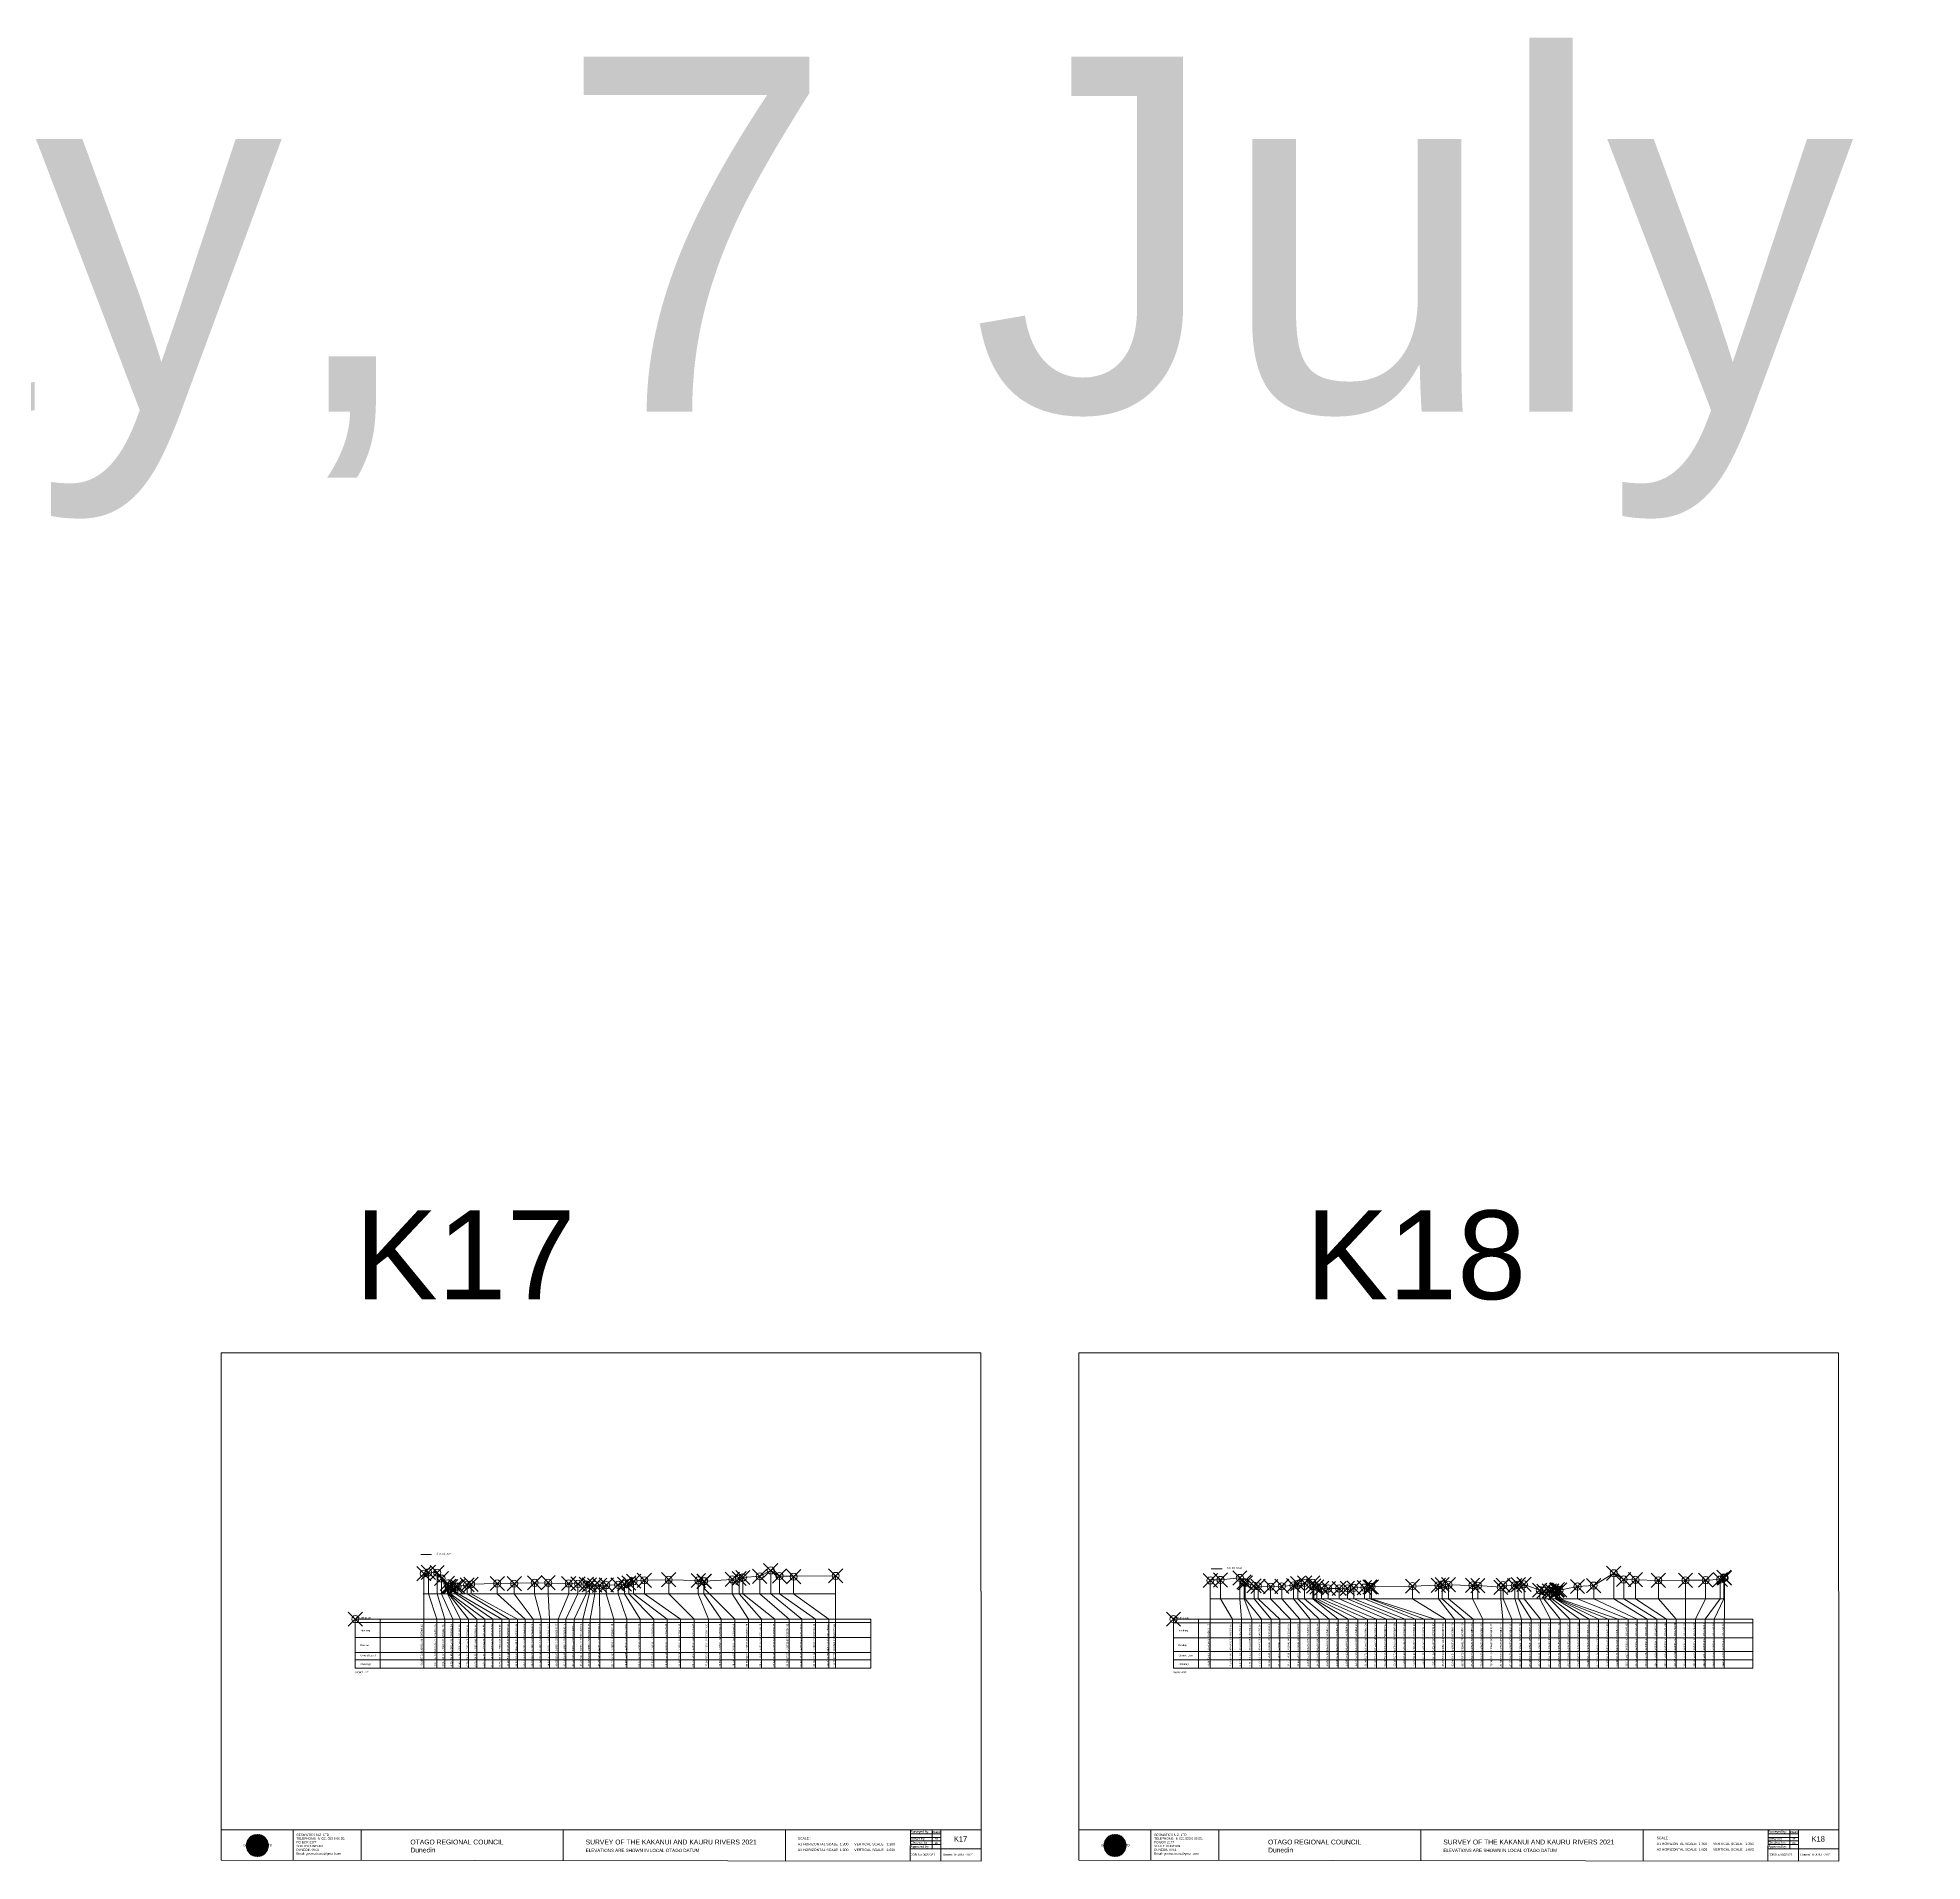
# Model space of a CAD drawing. Header units: millimetres. Extents: x -13804604 to 13046302109, y -19137686871 to 1424966580.
# Drawn here: x -1333847 to -803115, y -23210 to 490536 of the extents above; entities that cross this region are included whole.
import ezdxf

# ---------------------------------------------------------------- set-up
doc = ezdxf.new("R2010")
doc.units = ezdxf.units.MM
doc.header["$PDMODE"] = 35
doc.header["$PDSIZE"] = 2000
doc.layers.get('0').update_dxf_attribs({"lineweight": 0})
doc.layers.add('geo', color=7, linetype='Continuous', lineweight=0)
doc.styles.get("Standard").update_dxf_attribs({"font": 'arial.ttf'})

# ---------------------------------------------------------------- blocks, each defined once
blk = doc.blocks.new('Geomatics_Circle_SPT')
at = {"layer": 'geo', "color": 2, "linetype": 'Continuous', "lineweight": 0}
for p, q in [((0, 25.2), (-25.2, 0)), ((-24.7, 4.9), (-4.9, 24.7)), ((-24.7, -4.9), (4.9, 24.7)), ((4.9, -24.7), (-24.7, 4.9)), ((-24.7, 0), (0, -24.7)), ((-9.7, 23.3), (-23.3, 9.6)), ((9.7, 23.3), (-23.3, -9.7)), ((-23.3, 9.7), (9.7, -23.3)), ((-21, 14), (-14, 21)), ((-21, -14), (14, 21)), ((14, -21), (-21, 14)), ((0, 0), (-17.8, 17.8)), ((0, 0), (-17.8, -17.8)), ((-14, 21), (21, -14)), ((21, 14), (-14, -21)), ((23.3, -9.7), (-9.7, 23.3)), ((-9.7, -23.3), (23.3, 9.7)), ((-4.9, 24.7), (24.7, -4.9)), ((24.7, 4.9), (-4.9, -24.7)), ((25.2, 0), (0, 25.2)), ((0, 0), (17.8, 17.8)), ((0, 0), (17.8, -17.8)), ((0, -24.8), (25.2, 0)), ((4.9, 24.7), (24.7, 4.9)), ((23.3, 9.7), (9.7, 23.3)), ((14, 21), (21, 14)), ((17.8, 18.1), (17.8, 18.1)), ((-4.9, -24.7), (-24.7, -4.9)), ((-23.3, -9.7), (-9.7, -23.3)), ((-14, -21), (-21, -14)), ((-17.8, -17.8), (-17.8, -17.8)), ((24.7, -4.9), (4.9, -24.7)), ((4.9, -24.7), (4.9, -24.7)), ((9.7, -23.3), (23.3, -9.7)), ((21, -14), (14, -21)), ((18.1, -17.8), (18.1, -17.8))]:
    blk.add_line(p, q, dxfattribs=at)
at = {"layer": 'geo', "color": 1, "linetype": 'Continuous', "lineweight": 0}
for p, q in [((-25.2, 0), (9.7, 23.3)), ((-25.2, 0), (-9.6, 23.3)), ((-25.2, 0), (23.3, 9.7)), ((-25.2, 0), (-23.3, 9.7)), ((-23.3, -9.7), (-25.2, 0)), ((-9.6, -23.3), (-25.2, 0)), ((9.7, -23.3), (-25.2, 0)), ((-4.9, 24.8), (-24.7, -4.9)), ((4.9, 24.7), (-24.7, 4.9)), ((14, 21), (-24.7, -4.9)), ((-14, 21), (-24.7, 4.9)), ((21, 14), (-24.7, 4.9)), ((-21, 14), (-24.7, -4.9)), ((0, 0), (-24.7, 4.9)), ((-24.7, 4.9), (-21, -14)), ((-24.7, 4.9), (-4.9, -24.7)), ((-24.7, 4.9), (14, -21)), ((-24.7, 4.9), (-24.7, 4.9)), ((0, 0), (-24.7, -4.9)), ((-23.3, 9.7), (0, 25.2)), ((-23.3, -9.6), (0, 25.2)), ((-23.3, -9.6), (17.8, 17.8)), ((-23.3, 9.7), (-17.8, 17.9)), ((-23.3, -9.6), (-17.8, 17.9)), ((-23.3, 9.7), (17.8, 17.8)), ((-17.8, -17.8), (-23.3, 9.7)), ((0, -25.2), (-23.3, 9.7)), ((-23.3, 9.7), (17.8, -17.8)), ((-23.3, 9.7), (25.2, 0)), ((-23.3, 9.4), (-23.3, 9.4)), ((-23.3, -9.7), (25.2, 0)), ((4.9, 24.8), (-21, -14)), ((-4.9, 24.7), (-21, 14)), ((14, 21), (-21, 14)), ((-14, 21), (-21, -14)), ((0, 0), (-21, 14)), ((-21, 14), (-14, -21)), ((-21, 14), (4.9, -24.7)), ((-21, 14), (-21, 14)), ((24.7, 4.9), (-21, 14)), ((0, 0), (-21, -14)), ((-17.9, 17.6), (-17.9, 17.6)), ((-17.8, 17.8), (9.7, 23.3)), ((-17.8, 17.8), (-9.6, 23.3)), ((-17.8, -17.8), (9.7, 23.3)), ((-17.8, -17.8), (-9.7, 23.3)), ((-9.7, -23.3), (-17.8, 17.8)), ((-17.8, 17.8), (9.7, -23.3)), ((-17.8, 17.8), (23.3, -9.6)), ((-17.8, 17.8), (23.3, 9.7)), ((-17.8, -17.8), (23.3, 9.7)), ((4.9, 24.7), (-14, 21)), ((-4.9, 24.7), (-14, -20.9)), ((0, 0), (-14, 21)), ((-14, 21), (-4.9, -24.7)), ((-14, 21), (-14, 21)), ((24.7, -4.9), (-14, 21)), ((21, 14), (-14, 21)), ((-14, -21), (24.7, 4.9)), ((0, 0), (-14, -21)), ((-9.8, 23.1), (-9.8, 23.1)), ((-9.7, 23.3), (0, 25.2)), ((-9.7, 23.3), (0, -25.2)), ((-9.7, -23.3), (0, 25.2)), ((-9.6, 23.3), (17.8, -17.8)), ((-9.6, 23.3), (25.2, 0)), ((-9.6, 23.3), (17.8, 17.8)), ((-9.6, -23.3), (17.8, 17.9)), ((25.2, 0), (-9.6, -23.3)), ((0, 0), (-4.9, 24.7)), ((-4.9, 24.7), (-4.9, 24.7)), ((21, -14), (-4.9, 24.7)), ((24.8, 4.9), (-4.9, 24.7)), ((14, 21), (-4.9, 24.7)), ((-4.9, -24.7), (21, 14)), ((0, 0), (-4.9, -24.7)), ((-0.2, 25.1), (-0.2, 25.1)), ((0, 25.2), (9.7, -23.3)), ((0, 25.2), (23.3, -9.7)), ((0, 25.2), (23.3, 9.7)), ((0, 25.2), (9.7, 23.3)), ((0, 0), (4.9, 24.7)), ((0, -25.2), (9.7, 23.3)), ((0, 0), (14, 21)), ((0, 0), (21, 14)), ((23.3, 9.7), (0, -25.2)), ((0, 0), (24.8, 4.9)), ((0, 0), (4.9, -24.7)), ((0, 0), (14, -21)), ((0, 0), (21, -14)), ((0, 0), (24.8, -4.9)), ((21, 14), (4.9, 24.8)), ((14, -21), (4.9, 24.7)), ((24.7, -4.9), (4.9, 24.7)), ((4.9, 24.7), (4.9, 24.7)), ((4.9, -24.7), (14, 21)), ((4.9, -24.7), (24.7, 4.9)), ((9.4, 23.3), (9.4, 23.3)), ((9.7, 23.3), (17.8, -17.8)), ((9.7, 23.3), (25.2, 0)), ((9.7, 23.3), (17.8, 17.9)), ((17.8, 17.8), (9.7, -23.3)), ((25.2, 0), (9.7, -23.3)), ((21, -14), (14, 21)), ((24.7, 4.9), (14, 21)), ((14, 21), (14, 21)), ((14, -21), (21, 14)), ((17.6, 17.9), (17.6, 17.9)), ((17.8, 17.8), (23.3, -9.7)), ((17.8, 17.8), (23.3, 9.7)), ((23.3, 9.7), (17.8, -17.8)), ((24.7, -4.9), (21, 14)), ((21, 14), (21, 14)), ((21, -14), (24.7, 4.9)), ((23.1, 9.8), (23.1, 9.8)), ((23.3, 9.7), (25.2, 0)), ((25.2, 0), (23.3, -9.6)), ((24.7, 4.9), (24.7, 4.9)), ((25.1, 0.2), (25.1, 0.2)), ((-25.2, 0), (23.3, -9.7)), ((-25.1, -0.2), (-25.1, -0.2)), ((-24.7, -4.9), (-24.7, -4.9)), ((-24.7, -4.9), (-14, -21)), ((-24.7, -4.9), (4.9, -24.7)), ((-24.7, -4.9), (21, -14)), ((-17.8, -17.8), (-23.3, -9.7)), ((0, -25.2), (-23.3, -9.6)), ((17.8, -17.8), (-23.3, -9.6)), ((-23.1, -9.8), (-23.1, -9.8)), ((-21, -14), (24.7, -4.9)), ((-21, -14), (-21, -14)), ((-21, -14), (-4.9, -24.7)), ((-21, -14), (14, -21)), ((23.3, -9.7), (-17.8, -17.8)), ((-9.6, -23.3), (-17.8, -17.8)), ((9.7, -23.3), (-17.8, -17.8)), ((-17.6, -17.9), (-17.6, -17.9)), ((-14, -21), (21, -14)), ((-14, -21), (-14, -21)), ((-14, -21), (4.9, -24.7)), ((17.8, -17.8), (-9.7, -23.3)), ((0, -25.2), (-9.7, -23.3)), ((-9.4, -23.3), (-9.4, -23.3)), ((-4.9, -24.7), (24.7, -4.9)), ((-4.9, -24.7), (14, -21)), ((-4.9, -24.7), (-4.9, -24.7)), ((23.3, -9.6), (0, -25.2)), ((9.7, -23.3), (0, -25.2)), ((0.2, -25.1), (0.2, -25.1)), ((4.9, -24.7), (21, -14)), ((4.9, -24.7), (4.9, -24.7)), ((17.8, -17.8), (9.7, -23.3)), ((9.8, -23.1), (9.8, -23.1)), ((14, -21), (24.7, -4.9)), ((14, -21), (14, -21)), ((23.3, -9.6), (17.8, -17.8)), ((17.9, -17.6), (17.9, -17.6)), ((21, -14), (21, -14)), ((23.3, -9.4), (23.3, -9.4)), ((24.7, -4.9), (24.7, -4.9))]:
    blk.add_line(p, q, dxfattribs=at)
at = {"layer": 'geo', "color": 114, "linetype": 'Continuous', "lineweight": 0}
for p, q in [((17.9, 17.8), (-25.2, 0)), ((-24.7, 4.9), (14, 21)), ((-24.7, -4.9), (21, 14)), ((-14, -21), (-24.7, 4.9)), ((9.7, 23.3), (-23.3, 9.7)), ((0, 0), (-23.3, 9.7)), ((-23.3, 9.7), (-9.7, -23.3)), ((0, 0), (-23.3, -9.7)), ((-4.9, -24.7), (-21, 14)), ((-20.9, 14), (4.9, 24.7)), ((24.8, 4.9), (-20.9, -14)), ((0, 25.2), (-17.8, 17.8)), ((-17.8, 17.8), (0, -25.2)), ((-14, 21), (-4.9, 24.7)), ((4.9, -24.7), (-14, 21)), ((0, 0), (-9.7, 23.3)), ((0, 0), (-9.7, -23.3)), ((-4.9, 24.7), (14, -21)), ((17.8, -17.8), (0, 25.2)), ((0, 0), (9.7, 23.3)), ((0, 0), (23.3, 9.7)), ((0, 0), (9.7, -23.3)), ((0, 0), (23.3, -9.7)), ((4.9, 24.7), (21, -14)), ((23.3, -9.7), (9.7, 23.3)), ((14, 21), (24.7, -4.9)), ((25.2, 0), (17.8, 17.8)), ((21, 14), (24.7, 4.9)), ((-25.2, 0), (-17.8, -17.8)), ((-21, -14), (-24.7, -4.9)), ((-17.8, -17.8), (25.2, 0)), ((24.8, -4.9), (-14, -21)), ((-9.6, -23.3), (23.3, -9.7)), ((21, -14), (-4.9, -24.8)), ((0, -25.2), (17.9, -17.8)), ((14, -21), (4.9, -24.8))]:
    blk.add_line(p, q, dxfattribs=at)
at = {"layer": 'geo', "color": 250, "linetype": 'Continuous', "lineweight": 0}
for p, q in [((0, 0), (-25.2, 0)), ((24.7, 4.9), (-24.7, 4.9)), ((-24.7, 4.9), (-24.7, -4.9)), ((-23.3, 9.7), (23.3, 9.7)), ((-23.3, 9.7), (-23.3, 9.7)), ((-23.3, -9.7), (-23.3, 9.7)), ((21, 14), (-21, 14)), ((-21, 14), (-21, -14)), ((-17.8, 17.8), (17.8, 17.8)), ((-17.8, -17.8), (-17.8, 17.8)), ((-14, 21), (-14, 21)), ((14, 21), (-14, 21)), ((-14, 20.9), (-14, -21)), ((-9.7, 23.3), (9.7, 23.3)), ((-9.7, -23.3), (-9.7, 23.3)), ((-4.9, 24.7), (4.9, 24.7)), ((-4.9, 24.7), (-4.9, -24.7)), ((0, 0), (0, 25.2)), ((0, 0), (0, -25.2)), ((0, 0), (25.2, 0)), ((4.9, 24.7), (4.9, -24.7)), ((9.7, -23.3), (9.7, 23.3)), ((14, 21), (14, -21)), ((17.8, -17.8), (17.8, 17.8)), ((21, 14), (21, 14)), ((21, -14), (21, 14)), ((23.3, 9.7), (23.3, -9.7)), ((24.7, 4.9), (24.7, 4.9)), ((24.7, -4.9), (24.7, 4.9)), ((-24.7, -4.9), (24.7, -4.9)), ((23.3, -9.7), (-23.3, -9.7)), ((-21, -14), (21, -14)), ((17.8, -17.8), (-17.8, -17.8)), ((-14, -21), (14, -21)), ((9.7, -23.3), (-9.7, -23.3)), ((-4.9, -24.7), (4.9, -24.7))]:
    blk.add_line(p, q, dxfattribs=at)
blk = doc.blocks.new('GeomaticsNZ TITLE BLOCK')
at = {"color": 7, "linetype": 'Continuous', "lineweight": 0}
for p, q in [((0, 94.9), (0, 1579.2)), ((0, 1579.2), (2363.4, 1579.2)), ((2363.4, 1579.2), (2364, 94.9)), ((2364, 94.9), (0, 94.9)), ((0, 94.9), (0, 0)), ((15.9, 94.9), (2364, 94.9)), ((224.3, 95.2), (224.3, -0.3)), ((2364, 94.9), (382.6, 94.9)), ((435.8, 95.2), (435.8, -0.7)), ((1063.4, 94.9), (1063.4, -2.4)), ((1755.4, 94.9), (1755.4, -2.6)), ((2143.6, 60.4), (2238.6, 60.4)), ((2143.9, 94.9), (2143.7, -3)), ((2143.9, 81.9), (2238.6, 81.7)), ((2143.9, 71), (2238.6, 71)), ((2211.5, 94.9), (2211.5, 36.1)), ((2238.6, 94.8), (2238.6, -3.2)), ((2364, -3.5), (2364, 94.9)), ((0, 0), (2364, -3.5)), ((2143.8, 48.6), (2238.6, 48.6)), ((2143.8, 35.4), (2364, 35.3))]:
    blk.add_line(p, q, dxfattribs=at)
at = {"color": 7, "linetype": 'Continuous', "lineweight": 0, "xscale": 1.36, "yscale": 1.36, "zscale": 1.36}
blk.add_blockref('Geomatics_Circle_SPT', (112.4, 45.7), dxfattribs=at)
at = {"color": 7, "linetype": 'Continuous', "lineweight": 0}
for s, p in [('PK&RR', (2213.2, 84.8)), ('ST', (2220.3, 63.6)), ('PK', (2220.4, 50.6))]:
    blk.add_text(s, height=5, dxfattribs=at).set_placement(p)
at = {"color": 7, "linetype": 'Continuous', "lineweight": 0, "attachment_point": 1}
for s, width, heights, insert, char_height in [('{\\C256;GEOMATICS N.Z. LTD                   \\PTELEPHONE:  M 021 023 6 00 55;\\PPO BOX 2177\\PSOUTH DUNEDIN\\PDUNEDIN 9044\\PEmail: geomaticsnz@gmail.com}', 3535.727, [94.7], (234, 82.7), 7), ('{\\C256;OTAGO REGIONAL COUNCIL\\PDunedin}', 3535.727, [0], (588.6, 64), 15), ('{\\C256;SURVEY OF THE KAKANUI AND KAURU RIVERS 2021}', 3535.727, [0], (1133.8, 64), 15), ('{\\C256;Surveyed by:}', 3535.727, [0], (2144.7, 92.4), 7), ('{\\C256;Checked by:}', 3535.727, [0], (2144.7, 58.6), 7), ('{\\C256;Drawn by:}', 3535.727, [0], (2145.8, 70.4), 7), ('{\\C256;Geomatics N.Z. LTD                   }', 125.079, [15.8], (68.8, 49.9), 7), ('{\\C256;ELEVATIONS ARE SHOWN IN LOCAL OTAGO DATUM}', 3535.727, [0], (1134.1, 35.4), 10), ('{\\C256;Approved by:}', 3535.727, [0], (2144.7, 45.9), 7), ('{\\C256;JOB No 0032021}', 3535.727, [0], (2145.3, 20.8), 7), ('{\\C256;Drawn:16-JUNE-2021}', 3535.727, [0], (2244.7, 20.7), 7)]:
    blk.add_mtext_dynamic_manual_height_columns(s, width=width, gutter_width=159, heights=heights, dxfattribs=dict(at, insert=insert, char_height=char_height))

msp = doc.modelspace()

# ---------------------------------------------------------------- linework, layer by layer
at = {"color": 1, "linetype": 'Continuous', "lineweight": 0}
for p, q in [((-1225993.886, 63229.79), (-1222921.714, 63229.79)), ((-1003366.695, 59216.721), (-1000294.523, 59216.721))]:
    msp.add_line(p, q, dxfattribs=at)
at = {"color": 7, "lineweight": 0}
for p, q in [((-1225104.445, 57822.549), (-1225104.445, 31248.305)), ((-1109139.187, 57200), (-1109139.187, 31248.305)), ((-1244407.966, 45000), (-1099249.793, 45000)), ((-1221430.811, 31248.305), (-1221430.811, 45000)), ((-1219210.555, 31248.305), (-1219210.555, 45000)), ((-1216893.131, 31248.305), (-1216893.131, 45000)), ((-1214768.834, 31248.305), (-1214768.834, 45000)), ((-1212908.281, 45000), (-1212908.281, 44993.737)), ((-1212515.77, 31248.305), (-1212515.77, 45000)), ((-1210160.305, 31248.305), (-1210160.305, 45000)), ((-1207922.487, 31248.305), (-1207922.487, 45000)), ((-1205694.431, 31248.305), (-1205694.431, 45000)), ((-1201090.078, 31248.305), (-1201090.078, 45000)), ((-1198726.612, 31248.305), (-1198726.612, 45000)), ((-1196562.864, 31248.305), (-1196562.864, 45000)), ((-1194282.677, 31248.305), (-1194282.677, 45000)), ((-1192019.046, 31248.305), (-1192019.046, 45000)), ((-1189688.891, 31248.305), (-1189688.891, 45000)), ((-1187292.164, 31248.305), (-1187292.164, 45000)), ((-1185113.975, 31248.305), (-1185113.975, 45000)), ((-1182800.476, 31248.305), (-1182800.476, 45000)), ((-1178256.657, 31248.305), (-1178256.657, 45000)), ((-1175493.753, 31248.305), (-1175493.753, 45000)), ((-1171615.715, 31248.305), (-1171615.715, 45000)), ((-1167954, 31248.305), (-1167954, 45000)), ((-1164142.534, 31248.305), (-1164142.534, 45000)), ((-1160314.413, 31248.305), (-1160314.413, 45000)), ((-1156618.129, 31248.305), (-1156618.129, 45000)), ((-1152778.333, 31248.305), (-1152778.333, 45000)), ((-1141398.633, 31248.305), (-1141398.633, 45000)), ((-1137538.458, 31248.305), (-1137538.458, 45000)), ((-1133641.599, 31248.305), (-1133641.599, 45000)), ((-1129969.418, 31248.305), (-1129969.418, 45000)), ((-1126213.053, 31248.305), (-1126213.053, 45000)), ((-1122200.56, 31248.305), (-1122200.56, 45000)), ((-1114820.924, 31248.305), (-1114820.924, 45000)), ((-1111019.32, 31248.305), (-1111019.32, 45000)), ((-1099249.793, 45000), (-1099249.793, 31248.305))]:
    msp.add_line(p, q, dxfattribs=at)
at = {"lineweight": 0}
for p, q in [((-1223827.481, 58177), (-1223827.481, 52181.351)), ((-1221333.2, 58097), (-1221333.2, 52181.351)), ((-1220121.288, 56447), (-1220121.288, 52181.351)), ((-1218465.418, 55077), (-1218465.418, 52181.351)), ((-1218195.993, 54227), (-1218195.993, 52181.351)), ((-1217966.821, 54247), (-1217966.821, 52181.351)), ((-1217572.746, 54147), (-1217572.746, 52181.351)), ((-1216123.343, 54137), (-1216123.343, 52181.351)), ((-1212908.281, 54687), (-1212908.281, 52181.351)), ((-1211796.813, 54837), (-1211796.813, 52181.351)), ((-1204429.522, 55047), (-1204429.522, 52181.351)), ((-1199646.549, 55017), (-1199646.549, 52181.351)), ((-1193899.504, 55238), (-1193899.504, 52181.351)), ((-1190075.807, 55268), (-1190075.807, 52181.351)), ((-1184314.169, 55068), (-1184314.169, 52181.351)), ((-1181691.307, 54958), (-1181691.307, 52181.351)), ((-1179357.122, 54828), (-1179357.122, 52181.351)), ((-1176976.667, 54588), (-1176976.667, 52181.351)), ((-1175608.557, 54538), (-1175608.557, 52181.351)), ((-1173722.84, 54608), (-1173722.84, 52181.351)), ((-1170408.216, 54678), (-1170408.216, 52181.351)), ((-1168587.716, 54868), (-1168587.716, 52181.351)), ((-1167367.107, 55198), (-1167367.107, 52181.351)), ((-1166020.236, 55698), (-1166020.236, 52181.351)), ((-1163002.637, 55958), (-1163002.637, 52181.351)), ((-1156145.073, 56118), (-1156145.073, 52181.351)), ((-1146205.868, 55679), (-1146205.868, 52181.351)), ((-1146106.38, 55689), (-1146106.38, 53539.996)), ((-1138240.714, 56209), (-1138240.714, 52181.351)), ((-1136290.735, 56449), (-1136290.735, 52181.351)), ((-1135259.549, 56759), (-1135259.549, 52181.351)), ((-1130513.667, 57089), (-1130513.667, 52181.351)), ((-1124943.391, 57159), (-1124943.391, 52181.351)), ((-1120961.906, 56989), (-1120961.906, 52181.351)), ((-921140.694, 54594), (-921140.694, 50743.884)), ((-917908.027, 54594), (-917908.027, 50743.884)), ((-916906.998, 54715), (-916906.998, 50743.884)), ((-915279.27, 54805), (-915279.27, 50743.884)), ((-910867.121, 53195), (-910867.121, 50743.884)), ((-906112.103, 53135), (-906112.103, 50743.884)), ((-905859.388, 53345), (-905859.388, 50743.884)), ((-905243.025, 53206), (-905243.025, 50743.884)), ((-900206.139, 54205), (-900206.139, 50743.884)), ((-895653.6, 54465), (-895653.6, 50743.884)), ((-890009.952, 57945), (-890009.952, 52591.629)), ((-887211.037, 56176), (-887211.037, 50743.884)), ((-883869.241, 56116), (-883869.241, 50743.884)), ((-877441.3, 55936), (-877441.3, 50743.884)), ((-869786.355, 55966), (-869786.355, 50743.884)), ((-864127.77, 56006), (-864127.77, 50743.884)), ((-860011.258, 56166), (-860011.258, 50743.884)), ((-995311.214, 50743.884), (-994820.567, 45000)), ((-994129.209, 50743.884), (-991931.601, 45000)), ((-993771.542, 50743.884), (-989189.531, 45000)), ((-991302.173, 50743.884), (-986447.461, 45000)), ((-990180.954, 50743.884), (-983999.181, 45000)), ((-986629.156, 50743.884), (-981061.248, 45000)), ((-983477.363, 50743.884), (-978417.112, 45000)), ((-979001.503, 50743.884), (-972932.972, 45000)), ((-977076.093, 50743.884), (-970190.901, 45000)), ((-974794.591, 50743.884), (-967646.115, 45000)), ((-974493.824, 50743.884), (-964810.504, 45000)), ((-973633.419, 50743.884), (-962048.457, 45000)), ((-972280.706, 50743.884), (-959354.259, 45000)), ((-970413.046, 50743.884), (-956777.42, 45000)), ((-967322.068, 50743.884), (-953959.224, 45000)), ((-965017.787, 50743.884), (-951182.313, 45000)), ((-960245.627, 50743.884), (-945805.738, 45000)), ((-958712.576, 50743.884), (-943294.698, 45000)), ((-958221.784, 50743.884), (-940401.006, 45000)), ((-946682.611, 50743.884), (-937436.134, 45000)), ((-939397.515, 50743.884), (-934894.813, 45000)), ((-938323.206, 50743.884), (-931968.45, 45000)), ((-936545.709, 50743.884), (-929581.154, 45000)), ((-929797.818, 50743.884), (-926847.312, 45000)), ((-921140.694, 50743.884), (-918664.711, 45000)), ((-917908.027, 50743.884), (-915946.994, 45000)), ((-916846.052, 50743.884), (-913291.995, 45000)), ((-915279.27, 50743.884), (-910602.531, 45000)), ((-910867.121, 50743.884), (-907799.34, 45000)), ((-909710.311, 52905), (-909710.311, 50743.884)), ((-909710.311, 50743.884), (-905120.34, 45000)), ((-908137.152, 53005), (-908137.152, 50743.884)), ((-908137.152, 50743.884), (-902370.38, 45000)), ((-907453.756, 52965), (-907453.756, 50743.884)), ((-907453.756, 50743.884), (-899673.638, 45000)), ((-906371.263, 52465), (-906371.263, 50743.884)), ((-906371.263, 50743.884), (-896976.902, 45000)), ((-906112.103, 50743.884), (-894275.291, 45000)), ((-905859.388, 50743.884), (-891465.406, 45000)), ((-905243.025, 50743.884), (-888798.071, 45000)), ((-900206.139, 50743.884), (-885993.24, 45000)), ((-895653.6, 50743.884), (-883385.163, 45000)), ((-887211.037, 50743.884), (-877842.59, 45000)), ((-883869.241, 50743.884), (-875187.895, 45000)), ((-877441.3, 50743.884), (-872437.293, 45000)), ((-869786.355, 50743.884), (-869786.355, 45000)), ((-864127.77, 50743.884), (-867011.888, 45000)), ((-860011.258, 50743.884), (-864304.069, 45000))]:
    msp.add_line(p, q, dxfattribs=at)
for p, q in [((-1146106.38, 53539.996), (-1137538.458, 45000)), ((-1223827.481, 52181.351), (-1221430.811, 45000)), ((-1221333.2, 52181.351), (-1219210.555, 45000)), ((-1220121.288, 52181.351), (-1216893.131, 45000)), ((-1218465.418, 52181.351), (-1214768.834, 45000)), ((-1218195.993, 52181.351), (-1212515.77, 45000)), ((-1217966.821, 52181.351), (-1210160.305, 45000)), ((-1217572.746, 52181.351), (-1207922.487, 45000)), ((-1216123.343, 52181.351), (-1205694.431, 45000)), ((-1212908.281, 52181.351), (-1201090.078, 45000)), ((-1211796.813, 52181.351), (-1198726.612, 45000)), ((-1204429.522, 52181.351), (-1196562.864, 45000)), ((-1199646.549, 52181.351), (-1194282.677, 45000)), ((-1193899.504, 52181.351), (-1192019.046, 45000)), ((-1190075.807, 52181.351), (-1189688.891, 45000)), ((-1184314.169, 52181.351), (-1187292.164, 45000)), ((-1181691.307, 52181.351), (-1185113.975, 45000)), ((-1179357.122, 52181.351), (-1182800.476, 45000)), ((-1176976.667, 52181.351), (-1178256.657, 45000)), ((-1175608.557, 52181.351), (-1175493.753, 45000)), ((-1173722.84, 52181.351), (-1171615.715, 45000)), ((-1170408.216, 52181.351), (-1167954, 45000)), ((-1168587.716, 52181.351), (-1164142.534, 45000)), ((-1167367.107, 52181.351), (-1160314.413, 45000)), ((-1166083.315, 52181.351), (-1156618.129, 45000)), ((-1163002.637, 52181.351), (-1152778.333, 45000)), ((-1156145.073, 52181.351), (-1149001.034, 45000)), ((-1146205.868, 52181.351), (-1141398.633, 45000)), ((-1138240.714, 52181.351), (-1133641.599, 45000)), ((-1136290.735, 52181.351), (-1129969.418, 45000)), ((-1135259.549, 52181.351), (-1126213.053, 45000)), ((-1130513.667, 52181.351), (-1122200.56, 45000)), ((-1124943.391, 52181.351), (-1114820.924, 45000)), ((-1120961.906, 52181.351), (-1111019.32, 45000)), ((-1149001.034, 45000), (-1149001.034, 31248.305))]:
    msp.add_line(p, q)
at = {"color": 7, "linetype": 'Continuous', "lineweight": 0}
for p, q in [((-1003626.68, 56102), (-1003626.68, 31248.305)), ((-1000749.292, 56062), (-1000749.292, 50743.884)), ((-995311.214, 56632), (-995311.214, 50743.884)), ((-994129.209, 55452), (-994129.209, 50743.884)), ((-993771.542, 55232), (-993771.542, 50743.884)), ((-991302.173, 54402), (-991302.173, 50743.884)), ((-990180.954, 54272), (-990180.954, 50743.884)), ((-986629.156, 54182), (-986629.156, 50743.884)), ((-983477.363, 54272), (-983477.363, 50743.884)), ((-979001.503, 55002), (-979001.503, 50743.884)), ((-977076.093, 55193), (-977076.093, 50743.884)), ((-974794.591, 55243), (-974794.591, 50743.884)), ((-974493.824, 54333), (-974493.824, 50743.884)), ((-973633.419, 54063), (-973633.419, 50743.884)), ((-972280.706, 53743), (-972280.706, 50743.884)), ((-970413.046, 53653), (-970413.046, 50743.884)), ((-967322.068, 53653), (-967322.068, 50743.884)), ((-965017.787, 53703), (-965017.787, 50743.884)), ((-960245.627, 53903), (-960245.627, 50743.884)), ((-958712.576, 54053), (-958712.576, 50743.884)), ((-958221.784, 54093), (-958221.784, 50743.884)), ((-946682.611, 54304), (-946682.611, 50743.884)), ((-939397.515, 54544), (-939397.515, 50743.884)), ((-938323.206, 54784), (-938323.206, 50743.884)), ((-936545.709, 54704), (-936545.709, 50743.884)), ((-929797.818, 54534), (-929797.818, 50743.884)), ((-1003626.68, 50743.884), (-858809.461, 50743.884)), ((-979001.503, 49285.043), (-979001.503, 49113.884)), ((-1244407.966, 45000), (-1244407.966, 31248.305)), ((-1244407.966, 44076.552), (-1099249.793, 44076.552)), ((-1237394.816, 45000), (-1237394.816, 31248.305)), ((-1013999.52, 45000), (-850836.072, 45000)), ((-1013999.52, 45000), (-1013999.52, 31248.305)), ((-1013999.52, 43982.376), (-850836.072, 43982.376)), ((-1006986.37, 45000), (-1006986.37, 31248.305)), ((-850836.072, 45000), (-850836.072, 31248.305)), ((-1244407.966, 39805.14), (-1099249.793, 39805.14)), ((-1013999.52, 39745.785), (-850836.072, 39745.785)), ((-1244407.966, 35602.182), (-1099249.793, 35602.182)), ((-1244407.966, 33593.469), (-1099249.793, 33593.469)), ((-1013999.52, 35892.425), (-850836.072, 35892.425)), ((-1013999.52, 33595.271), (-850836.072, 33595.271)), ((-1244407.966, 31248.305), (-1099249.793, 31248.305)), ((-1241226.802, 29878.784), (-1241226.802, 29878.784)), ((-1013999.52, 31248.305), (-850836.072, 31248.305)), ((-1010818.356, 29878.784), (-1010818.356, 29878.784))]:
    msp.add_line(p, q, dxfattribs=at)
at = {"linetype": 'Continuous', "lineweight": 0}
for p, q in [((-858809.461, 56596), (-858809.461, 45000)), ((-1225283.4, 52181.351), (-1109139.187, 52181.351)), ((-1000749.292, 50743.884), (-997374.165, 45000)), ((-997374.165, 45000), (-997374.165, 31248.305)), ((-994820.567, 31248.305), (-994820.567, 45000)), ((-991931.601, 31248.305), (-991931.601, 45000)), ((-989189.531, 31248.305), (-989189.531, 45000)), ((-986447.461, 31248.305), (-986447.461, 45000)), ((-983999.181, 31248.305), (-983999.181, 45000)), ((-981061.248, 31248.305), (-981061.248, 45000)), ((-978417.112, 31248.305), (-978417.112, 45000)), ((-972932.972, 31248.305), (-972932.972, 45000)), ((-970190.901, 31248.305), (-970190.901, 45000)), ((-967646.115, 31248.305), (-967646.115, 45000)), ((-964810.504, 31248.305), (-964810.504, 45000)), ((-962048.457, 31248.305), (-962048.457, 45000)), ((-959354.259, 31248.305), (-959354.259, 45000)), ((-956777.42, 31248.305), (-956777.42, 45000)), ((-953959.224, 31248.305), (-953959.224, 45000)), ((-951182.313, 31248.305), (-951182.313, 45000)), ((-945805.738, 31248.305), (-945805.738, 45000)), ((-943294.698, 31248.305), (-943294.698, 45000)), ((-940401.006, 31248.305), (-940401.006, 45000)), ((-937436.134, 31248.305), (-937436.134, 45000)), ((-934894.813, 31248.305), (-934894.813, 45000)), ((-931968.45, 31248.305), (-931968.45, 45000)), ((-929581.154, 31248.305), (-929581.154, 45000)), ((-926847.312, 31248.305), (-926847.312, 45000)), ((-918664.711, 31248.305), (-918664.711, 45000)), ((-915946.994, 31248.305), (-915946.994, 45000)), ((-913291.995, 31248.305), (-913291.995, 45000)), ((-910602.531, 31248.305), (-910602.531, 45000)), ((-907799.34, 31248.305), (-907799.34, 45000)), ((-905120.34, 31248.305), (-905120.34, 45000)), ((-902370.38, 31248.305), (-902370.38, 45000)), ((-899673.638, 31248.305), (-899673.638, 45000)), ((-896976.902, 31248.305), (-896976.902, 45000)), ((-894275.291, 31248.305), (-894275.291, 45000)), ((-891465.406, 31248.305), (-891465.406, 45000)), ((-888798.071, 31248.305), (-888798.071, 45000)), ((-885993.24, 31248.305), (-885993.24, 45000)), ((-883385.163, 31248.305), (-883385.163, 45000)), ((-877842.59, 31248.305), (-877842.59, 45000)), ((-875187.895, 31248.305), (-875187.895, 45000)), ((-872437.293, 31248.305), (-872437.293, 45000)), ((-869764.25, 31248.305), (-869764.25, 45000)), ((-867011.888, 31248.305), (-867011.888, 45000)), ((-864304.069, 31248.305), (-864304.069, 45000)), ((-861740.667, 31248.305), (-861740.667, 45000)), ((-858959.701, 31248.305), (-858959.701, 45000))]:
    msp.add_line(p, q, dxfattribs=at)
at = {"color": 1, "lineweight": 0}
msp.add_lwpolyline([(-1225104.445, 57822.549), (-1223827.481, 58177), (-1221333.2, 58097), (-1220121.288, 56447), (-1218465.418, 55077), (-1218195.993, 54227), (-1217966.821, 54247), (-1217572.746, 54147), (-1216123.343, 54137), (-1215565.309, 54227), (-1212908.281, 54687), (-1211796.813, 54837), (-1204429.522, 55047), (-1193899.504, 55238), (-1184314.169, 55068), (-1181691.307, 54958), (-1179357.122, 54828), (-1178493.705, 54670.971), (-1176976.667, 54588), (-1175608.557, 54538), (-1173722.84, 54608), (-1170408.216, 54678), (-1168587.716, 54868), (-1167367.107, 55198), (-1166020.236, 55698), (-1163002.637, 55958), (-1156145.073, 56118), (-1147815.686, 55919), (-1146205.868, 55679), (-1146106.38, 55689), (-1138240.714, 56209), (-1136290.735, 56449), (-1135259.549, 56759), (-1130513.667, 57089), (-1127403.031, 58729), (-1124943.391, 57159), (-1120961.906, 57159), (-1109139.187, 57200)], dxfattribs=at)
at = {"color": 7, "lineweight": 0}
for points in [[(-1127403.031, 58729), (-1127403.031, 52181.351), (-1118636.945, 45000), (-1118636.945, 31248.305)], [(-1215565.309, 54227), (-1215559.931, 52207.237), (-1203165.705, 45000), (-1203165.705, 31248.305)], [(-1178493.724, 54678), (-1178487.409, 52305.932), (-1180313.154, 45000), (-1180313.154, 31248.305)], [(-1147815.686, 55919), (-1147815.686, 52181.351), (-1144923.678, 45000), (-1144923.678, 31248.305)]]:
    msp.add_lwpolyline(points, dxfattribs=at)
at = {"color": 1, "linetype": 'Continuous', "lineweight": 0}
msp.add_lwpolyline([(-858809.461, 56596), (-858962.481, 56786), (-860011.258, 56166), (-864127.77, 56006), (-869786.355, 55966), (-877441.3, 55936), (-883869.241, 56116), (-887211.037, 56176), (-890009.952, 57945), (-895653.6, 54465), (-900206.139, 54205), (-905243.025, 53206), (-905859.388, 53345), (-906112.103, 53135), (-906371.263, 52465), (-907453.756, 52965), (-908137.152, 53005), (-909710.311, 52905), (-910867.121, 53195), (-915279.27, 54805), (-916906.998, 54715), (-917908.027, 54505), (-921140.694, 54594), (-921809.493, 54004), (-928272.986, 54454), (-929797.818, 54534), (-936545.709, 54704), (-938323.206, 54784), (-939397.515, 54544), (-946682.611, 54304), (-958221.784, 54093), (-958712.576, 54053), (-960245.627, 53903), (-963189.565, 53823), (-965017.787, 53703), (-967322.068, 53653), (-970413.046, 53653), (-972280.706, 53743), (-973633.419, 54063), (-974493.824, 54333), (-974794.591, 55243), (-977076.093, 55193), (-979001.503, 55002), (-980196.499, 54492), (-983477.363, 54272), (-986629.156, 54182), (-990180.954, 54272), (-991302.173, 54402), (-993771.542, 55232), (-994129.209, 55452), (-995311.214, 56632), (-1000749.292, 56062), (-1003626.68, 56102)], dxfattribs=at)
at = {"color": 7, "linetype": 'Continuous', "lineweight": 0}
for points in [[(-980196.915, 54491.972), (-980192.052, 50743.884), (-975504.51, 45000), (-975504.51, 31248.305)], [(-963189.565, 53823), (-963189.565, 50743.884), (-948717.866, 45000), (-948717.866, 31248.305)], [(-921809.493, 54004), (-921809.493, 50743.884)], [(-890009.952, 57945), (-890009.952, 50743.884), (-880552.822, 45000), (-880552.822, 31248.305)], [(-921766.988, 50743.884), (-921259.637, 45000), (-921259.637, 31248.305)]]:
    msp.add_lwpolyline(points, dxfattribs=at)
at = {"lineweight": 0}
msp.add_lwpolyline([(-928272.986, 54454), (-928272.986, 50743.884)], dxfattribs=at)
at = {"linetype": 'Continuous', "lineweight": 0}
msp.add_lwpolyline([(-858962.481, 56786), (-858962.481, 50743.884), (-861740.667, 45000)], dxfattribs=at)
at = {"lineweight": 0}
for p in [(-1225104.445, 57822.549), (-1223827.481, 58177), (-1221333.2, 58097), (-1220121.288, 56447), (-1136290.735, 56449), (-1135259.549, 56759), (-1130513.667, 57089), (-1127403.031, 58729), (-1124943.391, 57159), (-1120961.906, 56989), (-1109139.187, 57200), (-995311.214, 56632), (-890009.952, 57945), (-858962.481, 56786), (-858809.461, 56596), (-1218465.418, 55077), (-1218195.993, 54227), (-1217966.821, 54247), (-1217572.746, 54147), (-1216123.343, 54137), (-1215565.309, 54227), (-1212908.281, 54687), (-1211796.813, 54837), (-1204429.522, 55047), (-1199646.549, 55017), (-1193899.504, 55238), (-1190075.807, 55268), (-1184314.169, 55068), (-1181691.307, 54958), (-1179357.122, 54828), (-1178493.724, 54678), (-1176976.667, 54588), (-1175608.557, 54538), (-1173722.84, 54608), (-1170408.216, 54678), (-1168587.716, 54868), (-1167367.107, 55198), (-1166020.236, 55698), (-1163002.637, 55958), (-1156145.073, 56118), (-1147815.686, 55919), (-1146205.868, 55679), (-1146106.38, 55689), (-1138240.714, 56209), (-1003626.68, 55913.648), (-1000749.292, 56062), (-994129.209, 55452), (-993771.542, 55232), (-991302.173, 54402), (-990180.954, 54272), (-986629.156, 54182), (-983477.363, 54272), (-980196.499, 54492), (-979001.503, 55002), (-977076.093, 55193), (-974794.591, 55243), (-974493.824, 54333), (-973633.419, 54063), (-972280.706, 53743), (-970413.046, 53653), (-967322.068, 53653), (-965017.787, 53703), (-963189.565, 53823), (-960245.627, 53903), (-958712.576, 54053), (-958221.784, 54093), (-946682.611, 54304), (-939397.515, 54544), (-938323.206, 54784), (-936545.709, 54704), (-929797.818, 54534), (-928272.986, 54454), (-921809.493, 54004), (-921140.694, 54594), (-917908.027, 54505), (-916906.998, 54715), (-915279.27, 54805), (-910867.121, 53195), (-909710.311, 52905), (-908137.152, 53005), (-907453.756, 52965), (-906371.263, 52465), (-906112.103, 53135), (-905859.388, 53345), (-905243.025, 53206), (-900206.139, 54205), (-895653.6, 54465), (-887211.037, 56176), (-883869.241, 56116), (-877441.3, 55936), (-869786.355, 55966), (-864127.77, 56006), (-860011.258, 56166)]:
    msp.add_point(p, dxfattribs=at)
at = {"linetype": 'Continuous', "lineweight": 0}
for p in [(-1244407.966, 45000), (-1013999.52, 45000)]:
    msp.add_point(p, dxfattribs=at)

# ---------------------------------------------------------------- block references
at = {"color": 7, "linetype": 'Continuous', "lineweight": 0, "xscale": 90.52460151977424, "yscale": 90.52460151977424, "zscale": 90.52460151977424}
for p in [(-1282166.803, -22888.858), (-1040640.124, -22888.858)]:
    msp.add_blockref('GeomaticsNZ TITLE BLOCK', p, dxfattribs=at)

# ---------------------------------------------------------------- texts
at = {"color": 5, "linetype": 'Continuous', "lineweight": 0}
msp.add_text('Wednesday, 7 July 2021 6:13:19 PM', height=100000, dxfattribs=at).set_placement((-2002487.041, 385213.22))
at = {"color": 7, "linetype": 'Continuous', "lineweight": 0}
for s, height, p in [('Ground Level', 500, (-1221562.941, 63207.586)), ('Ground Level', 500, (-998935.75, 59194.517)), ('DATUM 45.00', 500, (-1244478.712, 45146.766)), ('DATUM 45.00', 500, (-1014070.266, 45146.766)), ('Easting', 500, (-1242954.511, 37481.59)), ('Northing', 500, (-1242881.707, 41560.657)), ('Easting', 500, (-1012546.065, 37481.59)), ('Northing', 500, (-1012473.261, 41560.657)), ('Ground Level', 500, (-1242936.435, 34533.521)), ('Chainage', 500, (-1242934.047, 32077.102)), ('Ground Level', 500, (-1012527.989, 34533.521)), ('Chainage', 500, (-1012525.601, 32077.102)), ('Section K17', 500, (-1244478.723, 29797.682)), ('Section K18', 500, (-1014070.278, 29797.682)), ('A1 HORIZONTAL SCALE  1:300      VERTICAL SCALE   1:300 ', 700, (-1119762.106, -18709.063)), ('A3 HORIZONTAL SCALE  1:600      VERTICAL SCALE   1:600', 700, (-1119762.106, -20326.742)), ('SCALE :  ', 700, (-1119794.507, -17091.384)), ('K17', 1500, (-1075808.478, -17657.439)), ('A1 HORIZONTAL SCALE  1:300      VERTICAL SCALE   1:300 ', 700, (-877908.321, -18614.741)), ('A3 HORIZONTAL SCALE  1:600      VERTICAL SCALE   1:600', 700, (-877908.321, -20232.42)), ('SCALE :  ', 700, (-877940.722, -16997.062)), ('K18', 1500, (-834281.798, -17657.439))]:
    msp.add_text(s, height=height, dxfattribs=at).set_placement(p)
at = {"color": 7, "lineweight": 0}
for s, p in [(' -0.21 57.86  1426514.64  5005888.48', (-1225457.325, 31681.646)), ('1.07   58.18  1426514.72  5005887.26', (-1221660.449, 31627.758)), ('3.56   58.10  1426514.37  5005884.75', (-1219381.749, 31674.484)), ('4.78   56.45  1426514.30  5005883.54', (-1217102.709, 31694.948)), ('6.43   55.08  1426514.41  5005881.88', (-1214823.668, 31677.554)), ('6.70   54.23  1426514.45  5005881.61', (-1212544.628, 31677.554)), ('6.93   54.25  1426514.00  5005881.40', (-1210265.587, 31677.554)), ('7.32   54.15  1426514.29  5005880.99', (-1207986.546, 31670.732)), ('8.77   54.14  1426514.29  5005879.54', (-1205707.506, 31675.507)), ('9.33   54.23  1426514.38  5005878.98', (-1203428.806, 31674.825)), ('11.99  54.69  1426514.08  5005876.33', (-1201149.766, 31627.758)), ('13.10  54.84  1426514.02  5005875.22', (-1198870.725, 31627.758)), ('20.47  55.05  1426513.69  5005867.86', (-1196591.684, 31683.352)), ('25.25  55.02  1426513.52  5005863.08', (-1194312.644, 31683.352)), ('31.00  55.24  1426513.23  5005857.34', (-1192033.603, 31674.484)), ('34.82  55.27  1426512.84  5005853.53', (-1189754.563, 31674.484)), ('40.58  55.07  1426512.67  5005847.77', (-1187475.522, 31694.948)), ('43.21  54.96  1426512.78  5005845.14', (-1185196.822, 31694.948)), ('45.54  54.83  1426512.63  5005842.81', (-1182917.782, 31694.948)), ('46.40  54.68  1426512.78  5005841.94', (-1180638.741, 31694.948)), ('47.92  54.59  1426512.57  5005840.43', (-1178360.042, 31694.948)), ('49.29  54.54  1426512.59  5005839.06', (-1175578.955, 31686.08)), ('51.17  54.61  1426512.41  5005837.18', (-1171786.498, 31665.957)), ('54.49  54.68  1426512.23  5005833.87', (-1167994.041, 31665.957)), ('56.31  54.87  1426512.18  5005832.05', (-1164201.583, 31665.957)), ('57.53  55.20  1426512.14  5005830.83', (-1160409.126, 31665.957)), ('58.88  55.70  1426512.19  5005829.48', (-1156616.669, 31665.957)), ('61.89  55.96  1426511.50  5005826.49', (-1152824.553, 31668.686)), ('68.75  56.12  1426511.39  5005819.63', (-1149032.437, 31668.686)), ('77.08  55.92  1426511.22  5005811.30', (-1145239.98, 31661.865)), ('78.69  55.68  1426511.19  5005809.69', (-1141447.523, 31661.865)), ('78.79  55.69  1426511.20  5005809.59', (-1137655.407, 31661.865)), ('86.66  56.21  1426510.90  5005801.73', (-1133863.291, 31666.64)), ('88.61  56.45  1426510.86  5005799.78', (-1130070.834, 31666.64)), ('89.64  56.76  1426510.81  5005798.75', (-1126278.718, 31666.64)), ('94.38  57.09  1426510.57  5005794.01', (-1122486.602, 31665.957)), ('97.49  58.73  1426510.49  5005790.90', (-1118694.145, 31665.957)), ('99.95  57.16  1426510.21  5005788.45', (-1114901.688, 31665.957)), ('103.93 56.99  1426510.09  5005784.47', (-1111109.572, 31411.818)), ('115.76 57.20  1426509.54  5005772.66', (-1109257.931, 31411.818))]:
    msp.add_text(s, height=500, rotation=90, dxfattribs=at).set_placement(p)
at = {"color": 7, "linetype": 'Continuous', "lineweight": 0}
for s, p in [('-0.29  56.10  1426639.63  5005923.15', (-1003820.051, 31691.989)), ('2.59   56.06  1426640.09  5005920.86', (-997685.067, 31725.943)), ('8.02   56.63  1426640.95  5005915.49', (-994965.455, 31718.099)), ('9.21   55.45  1426640.98  5005914.30', (-992245.501, 31717.417)), ('9.56   55.23  1426641.06  5005913.95', (-989525.548, 31717.417)), ('12.03  54.40  1426641.70  5005911.55', (-986805.594, 31670.35)), ('13.16  54.27  1426642.25  5005910.51', (-984085.64, 31670.35)), ('16.71  54.18  1426642.64  5005906.97', (-981365.687, 31670.35)), ('19.86  54.27  1426643.32  5005903.89', (-978646.074, 31670.35)), ('23.14  54.49  1426643.95  5005900.67', (-975926.121, 31725.943)), ('24.33  55.00  1426643.86  5005899.44', (-973206.167, 31725.943)), ('26.26  55.19  1426644.23  5005897.55', (-970486.213, 31725.943)), ('28.54  55.24  1426644.55  5005895.29', (-967766.26, 31725.943)), ('28.84  54.33  1426644.58  5005894.99', (-965046.647, 31725.943)), ('29.70  54.06  1426644.83  5005894.16', (-962326.694, 31725.943)), ('31.06  53.74  1426645.41  5005892.89', (-959606.74, 31717.076)), ('32.92  53.65  1426645.34  5005890.98', (-956886.786, 31717.076)), ('36.01  53.65  1426645.90  5005887.94', (-954166.833, 31717.076)), ('38.32  53.70  1426646.41  5005885.69', (-951446.879, 31717.076)), ('40.15  53.82  1426646.73  5005883.89', (-948726.926, 31737.54)), ('43.09  53.90  1426647.18  5005880.98', (-946006.972, 31737.54)), ('44.62  54.05  1426647.33  5005879.45', (-943287.018, 31737.54)), ('45.11  54.09  1426647.20  5005878.93', (-940567.065, 31737.54)), ('56.65  54.30  1426649.11  5005867.55', (-937847.111, 31717.417)), ('63.94  54.54  1426650.52  5005860.40', (-935127.157, 31720.145)), ('65.01  54.78  1426651.04  5005859.40', (-932407.204, 31720.145)), ('66.79  54.70  1426651.52  5005857.68', (-929687.591, 31720.145)), ('73.54  54.53  1426652.21  5005850.95', (-926967.979, 31713.324)), ('75.06  54.45  1426652.60  5005849.47', (-924248.025, 31713.324)), ('81.53  54.00  1426653.81  5005843.12', (-921528.413, 31718.099)), ('82.20  54.59  1426653.63  5005842.41', (-918808.459, 31718.099)), ('85.43  54.51  1426654.50  5005839.28', (-916088.505, 31718.099)), ('86.43  54.72  1426654.65  5005838.29', (-913368.552, 31718.099)), ('88.06  54.81  1426654.72  5005836.65', (-910648.598, 31718.099)), ('92.47  53.20  1426655.40  5005832.29', (-907928.645, 31717.417)), ('93.63  52.91  1426655.77  5005831.18', (-905208.691, 31717.417)), ('95.20  53.01  1426655.69  5005829.57', (-902488.737, 31717.417)), ('95.88  52.97  1426655.53  5005828.85', (-899768.784, 31717.417)), ('96.96  52.47  1426656.05  5005827.84', (-897048.83, 31717.417)), ('97.22  53.14  1426656.30  5005827.62', (-894329.217, 31717.417)), ('97.48  53.35  1426656.51  5005827.40', (-891609.264, 31717.417)), ('98.09  53.21  1426658.13  5005827.07', (-888889.31, 31717.417)), ('103.13 54.21  1426657.83  5005821.89', (-886169.357, 31670.35)), ('107.68 54.47  1426658.87  5005817.45', (-883449.403, 31670.35)), ('113.33 57.95  1426658.85  5005811.72', (-880729.79, 31670.35)), ('116.13 56.18  1426659.72  5005809.03', (-878009.837, 31670.35)), ('119.47 56.12  1426659.96  5005805.68', (-875289.883, 31670.35)), ('125.89 55.94  1426661.02  5005799.34', (-872570.271, 31670.35)), ('133.55 55.97  1426662.40  5005791.81', (-869850.317, 31670.35)), ('139.21 56.01  1426663.34  5005786.23', (-867130.363, 31670.35)), ('143.32 56.17  1426664.02  5005782.17', (-864410.41, 31670.35)), ('144.37 56.79  1426664.45  5005781.18', (-861690.456, 31670.35)), ('144.53 56.60  1426664.88  5005781.10', (-858970.503, 31670.35))]:
    msp.add_text(s, height=500, rotation=90, dxfattribs=at).set_placement(p)
at = {"char_height": 25000, "attachment_point": 1}
for s, insert in [('K17', (-1244527.582, 160139.013)), ('K18', (-976811.421, 160139.013))]:
    msp.add_mtext_dynamic_manual_height_columns(s, width=97508.68034, gutter_width=25000, heights=[0], dxfattribs=dict(at, insert=insert))

doc.saveas('drawing.dxf')
